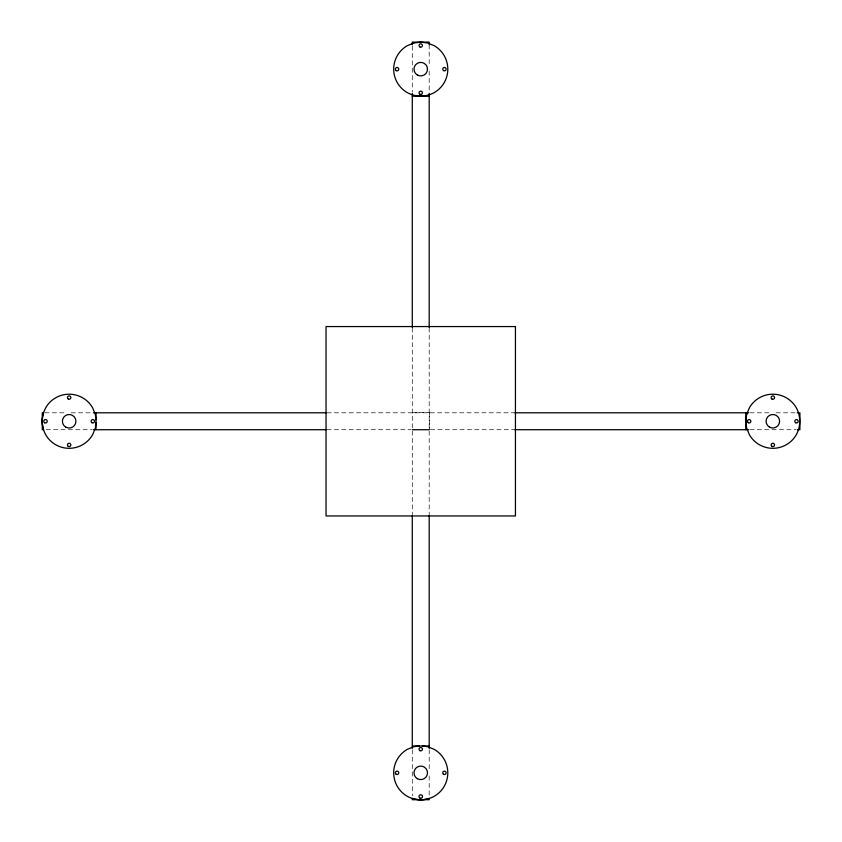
<?xml version="1.0" encoding="UTF-8"?>
<svg xmlns="http://www.w3.org/2000/svg" width="842" height="842" viewBox="0 0 842 842"><rect width="100%" height="100%" fill="white"/><g stroke="black" fill="none" stroke-linecap="round" stroke-linejoin="round"><path stroke-width="0.63" stroke-dasharray="4.21 3.16" d="M412.285 412.643L429.199 412.643M44.921 412.801L65.908 412.801M71.117 412.801L92.157 412.801M327.001 412.801L514.125 412.801M749.927 412.801L770.988 412.801M776.113 412.801L797.269 412.801M46.226 429.715L92.157 429.715M327.001 429.715L410.98 429.715M430.504 429.715L514.136 429.715M749.927 429.715L795.953 429.715M429.357 412.801L429.357 429.715M429.199 44.731L429.199 65.886M429.199 71.033L429.199 92.083M429.199 327.864L429.199 514.651M429.199 749.727L429.199 770.883M429.199 776.029L429.199 797.079M412.285 46.047L412.285 92.083M412.285 327.864L412.285 514.651M412.285 749.727L412.285 795.764"/><path stroke-width="1.26" d="M96.02 419.779L95.293 414.253L92.588 407.728A27.06 27.06 0 0 0 45.721 407.728C41.1 416.053 41.1 426.452 45.721 434.788A27.06 27.06 0 0 0 92.588 434.788L95.293 428.262L96.02 422.737M419.263 745.98L413.738 746.707L407.212 749.412A27.06 27.06 0 0 0 407.212 796.279C415.548 800.9 425.947 800.9 434.272 796.279A27.06 27.06 0 0 0 434.272 749.412L427.747 746.707L422.221 745.98M412.285 96.22L429.199 96.22M43.626 412.801L42.289 412.801L42.289 429.715L43.626 429.715M93.462 412.801L326.043 412.801M514.767 412.801L748.654 412.801M797.269 412.801L799.9 412.801L799.9 429.715L797.269 429.715M93.462 429.715L326.043 429.715M412.285 429.715L429.199 429.715M514.767 429.715L748.654 429.715M412.285 745.98L429.199 745.98M745.78 412.801L745.78 429.715M429.199 44.731L429.199 42.1L412.285 42.1L412.285 44.731M429.199 93.399L429.199 327.517M429.199 515.599L429.199 748.412M429.199 798.374L429.199 799.711L412.285 799.711L412.285 798.374M412.285 93.399L412.285 327.517M412.285 515.599L412.285 748.412M96.02 412.801L96.02 429.715M427.747 798.974A32.606 32.606 0 0 1 413.738 798.974M43.026 428.262A32.606 32.606 0 0 1 43.026 414.253M746.707 414.253L745.78 421.253L746.707 428.262L749.412 434.788A27.06 27.06 0 0 0 796.279 434.788C800.9 426.452 800.9 416.053 796.279 407.728A27.06 27.06 0 0 0 749.412 407.728L746.707 414.253M413.738 43.026L407.212 45.721A27.06 27.06 0 0 0 407.212 92.588C415.548 97.209 425.947 97.209 434.272 92.588A27.06 27.06 0 0 0 434.272 45.721L427.747 43.026L420.747 42.1L413.738 43.026M515.441 326.559L326.043 326.559L326.043 515.957L515.441 515.957L515.441 326.559M417.358 75.012A6.768 6.768 0 0 0 427.504 69.16A6.768 6.768 0 0 0 417.358 63.297A6.768 6.768 0 0 0 417.358 75.012M443.576 70.623A1.695 1.695 0 0 0 446.113 69.16A1.695 1.695 0 0 0 443.576 67.697A1.695 1.695 0 0 0 443.576 70.623M419.895 46.941A1.695 1.695 0 0 0 422.431 45.479A1.695 1.695 0 0 0 419.895 44.016A1.695 1.695 0 0 0 419.895 46.941M396.224 70.623A1.695 1.695 0 0 0 398.761 69.16A1.695 1.695 0 0 0 396.224 67.697A1.695 1.695 0 0 0 396.224 70.623M419.895 94.293A1.695 1.695 0 0 0 422.431 92.831A1.695 1.695 0 0 0 419.895 91.368A1.695 1.695 0 0 0 419.895 94.293M417.358 778.703A6.768 6.768 0 0 0 427.504 772.84A6.768 6.768 0 0 0 417.358 766.988A6.768 6.768 0 0 0 417.358 778.703M396.224 774.303A1.695 1.695 0 0 0 398.761 772.84A1.695 1.695 0 0 0 396.224 771.377A1.695 1.695 0 0 0 396.224 774.303M443.576 774.303A1.695 1.695 0 0 0 446.113 772.84A1.695 1.695 0 0 0 443.576 771.377A1.695 1.695 0 0 0 443.576 774.303M419.874 798.037A1.747 1.747 0 0 0 422.495 796.521A1.747 1.747 0 0 0 419.874 795.006A1.747 1.747 0 0 0 419.874 798.037M419.895 750.632A1.695 1.695 0 0 0 422.431 749.169A1.695 1.695 0 0 0 419.895 747.707A1.695 1.695 0 0 0 419.895 750.632M68.307 446.397A1.695 1.695 0 0 0 70.844 444.934A1.695 1.695 0 0 0 68.307 443.471A1.695 1.695 0 0 0 68.307 446.397M65.771 427.115A6.768 6.768 0 0 0 75.917 421.253A6.768 6.768 0 0 0 65.771 415.401A6.768 6.768 0 0 0 65.771 427.115M771.998 399.045A1.695 1.695 0 0 0 774.535 397.582A1.695 1.695 0 0 0 771.998 396.119A1.695 1.695 0 0 0 771.998 399.045M769.462 427.115A6.768 6.768 0 0 0 779.608 421.253A6.768 6.768 0 0 0 769.462 415.401A6.768 6.768 0 0 0 769.462 427.115M68.307 399.045A1.695 1.695 0 0 0 70.844 397.582A1.695 1.695 0 0 0 68.307 396.119A1.695 1.695 0 0 0 68.307 399.045M748.317 422.726A1.695 1.695 0 0 0 750.853 421.253A1.695 1.695 0 0 0 748.317 419.79A1.695 1.695 0 0 0 748.317 422.726M771.651 446.123A1.695 1.695 0 0 0 774.472 445.365A1.695 1.695 0 0 0 772.409 443.302A1.695 1.695 0 0 0 771.651 446.123M91.989 422.726A1.695 1.695 0 0 0 94.525 421.253A1.695 1.695 0 0 0 91.989 419.79A1.695 1.695 0 0 0 91.989 422.726M44.605 422.768A1.747 1.747 0 0 0 47.226 421.253A1.747 1.747 0 0 0 44.605 419.748A1.747 1.747 0 0 0 44.605 422.768M795.669 422.726A1.695 1.695 0 0 0 798.205 421.253A1.695 1.695 0 0 0 795.669 419.79A1.695 1.695 0 0 0 795.669 422.726"/></g></svg>
